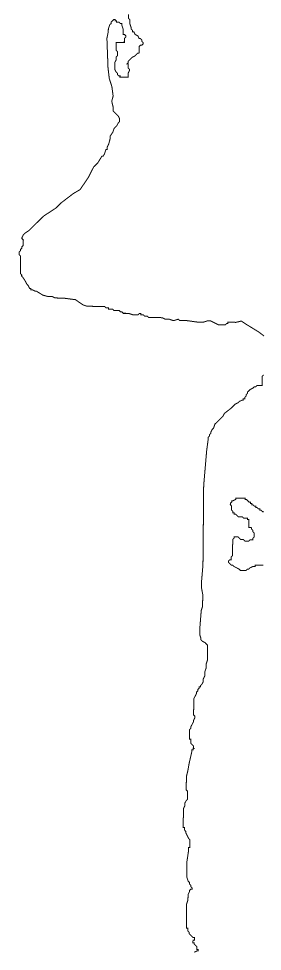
# Model space of a CAD drawing. Header units: metres. Extents: x 290190 to 339802, y 1811045 to 1991312.
# Drawn here: x 317357 to 318088, y 1887169 to 1889971 of the extents above; entities that cross this region are included whole.
import ezdxf

# ---------------------------------------------------------------- set-up
doc = ezdxf.new("R2010")
doc.units = ezdxf.units.M
doc.header["$MEASUREMENT"] = 0
doc.layers.add('HAZARDS LINE', color=1, linetype='Continuous')

msp = doc.modelspace()

# ---------------------------------------------------------------- linework, layer by layer
at = {"layer": 'HAZARDS LINE', "lineweight": 18}
for points in [[(318093.1, 1889017.9, 3.02, 3.02, 0), (318077.1, 1889030.1, 3.02, 3.02, 0), (318037, 1889054.7, 3.02, 3.02, 0), (318025, 1889062.8, 3.02, 3.02, 0), (318008.9, 1889058.9, 3.02, 3.02, 0), (318004.8, 1889059, 3.02, 3.02, 0), (318000.8, 1889059, 3.02, 3.02, 0), (317992.8, 1889059.1, 3.02, 3.02, 0), (317988.7, 1889059.1, 3.02, 3.02, 0), (317984.7, 1889059.1, 3.02, 3.02, 0), (317984.7, 1889055.1, 3.02, 3.02, 0), (317980.6, 1889055.1, 3.02, 3.02, 0), (317976.6, 1889051.2, 3.02, 3.02, 0), (317972.6, 1889051.2, 3.02, 3.02, 0), (317964.5, 1889051.3, 3.02, 3.02, 0), (317956.4, 1889051.3, 3.02, 3.02, 0), (317948.4, 1889055.4, 3.02, 3.02, 0), (317940.4, 1889059.5, 3.02, 3.02, 0), (317932.4, 1889063.6, 3.02, 3.02, 0), (317924.3, 1889063.7, 3.02, 3.02, 0), (317912.2, 1889059.8, 3.02, 3.02, 0), (317908.2, 1889059.8, 3.02, 3.02, 0), (317904.2, 1889059.8, 3.02, 3.02, 0), (317900.1, 1889059.9, 3.02, 3.02, 0), (317896.1, 1889059.9, 3.02, 3.02, 0), (317892.1, 1889059.9, 3.02, 3.02, 0), (317859.9, 1889064.3, 3.02, 3.02, 0), (317839.7, 1889064.4, 3.02, 3.02, 0), (317835.8, 1889068.5, 3.02, 3.02, 0), (317823.6, 1889064.6, 3.02, 3.02, 0), (317819.6, 1889064.6, 3.02, 3.02, 0), (317807.6, 1889068.7, 3.02, 3.02, 0), (317803.5, 1889068.8, 3.02, 3.02, 0), (317799.5, 1889068.8, 3.02, 3.02, 0), (317795.5, 1889068.8, 3.02, 3.02, 0), (317787.5, 1889072.9, 3.02, 3.02, 0), (317783.4, 1889073, 3.02, 3.02, 0), (317775.4, 1889073, 3.02, 3.02, 0), (317763.3, 1889073.1, 3.02, 3.02, 0), (317751.2, 1889073.3, 3.02, 3.02, 0), (317747.2, 1889073.3, 3.02, 3.02, 0), (317743.2, 1889077.4, 3.02, 3.02, 0), (317739.2, 1889077.4, 3.02, 3.02, 0), (317735.1, 1889077.4, 3.02, 3.02, 0), (317731.1, 1889081.5, 3.02, 3.02, 0), (317727.1, 1889081.5, 3.02, 3.02, 0), (317723.1, 1889081.6, 3.02, 3.02, 0), (317723.1, 1889085.6, 3.02, 3.02, 0), (317719.1, 1889085.6, 3.02, 3.02, 0), (317715, 1889081.6, 3.02, 3.02, 0), (317707, 1889081.7, 3.02, 3.02, 0), (317702.9, 1889081.7, 3.02, 3.02, 0), (317698.9, 1889081.8, 3.02, 3.02, 0), (317686.9, 1889085.9, 3.02, 3.02, 0), (317682.8, 1889085.9, 3.02, 3.02, 0), (317678.8, 1889086, 3.02, 3.02, 0), (317674.8, 1889086, 3.02, 3.02, 0), (317670.8, 1889086, 3.02, 3.02, 0), (317666.8, 1889090.1, 3.02, 3.02, 0), (317662.7, 1889090.1, 3.02, 3.02, 0), (317658.7, 1889094.2, 3.02, 3.02, 0), (317654.7, 1889094.2, 3.02, 3.02, 0), (317650.7, 1889094.3, 3.02, 3.02, 0), (317646.7, 1889094.3, 3.02, 3.02, 0), (317642.6, 1889094.3, 3.02, 3.02, 0), (317638.6, 1889098.4, 3.02, 3.02, 0), (317626.6, 1889098.5, 3.02, 3.02, 0), (317626.6, 1889102.5, 3.02, 3.02, 0), (317622.6, 1889102.6, 3.02, 3.02, 0), (317618.5, 1889102.6, 3.02, 3.02, 0), (317614.5, 1889106.7, 3.02, 3.02, 0), (317610.5, 1889106.7, 3.02, 3.02, 0), (317606.5, 1889106.7, 3.02, 3.02, 0), (317598.4, 1889106.8, 3.02, 3.02, 0), (317594.4, 1889106.8, 3.02, 3.02, 0), (317590.4, 1889106.9, 3.02, 3.02, 0), (317586.3, 1889106.9, 3.02, 3.02, 0), (317582.3, 1889107, 3.02, 3.02, 0), (317570.2, 1889107.1, 3.02, 3.02, 0), (317566.2, 1889107.1, 3.02, 3.02, 0), (317562.2, 1889107.1, 3.02, 3.02, 0), (317550.1, 1889111.3, 3.02, 3.02, 0), (317538.1, 1889119.4, 3.02, 3.02, 0), (317526.1, 1889127.6, 3.02, 3.02, 0), (317522.1, 1889127.6, 3.02, 3.02, 0), (317489.9, 1889131.9, 3.02, 3.02, 0), (317485.9, 1889132, 3.02, 3.02, 0), (317477.8, 1889132, 3.02, 3.02, 0), (317469.8, 1889132.1, 3.02, 3.02, 0), (317465.7, 1889132.1, 3.02, 3.02, 0), (317457.7, 1889136.2, 3.02, 3.02, 0), (317453.7, 1889136.3, 3.02, 3.02, 0), (317445.6, 1889136.3, 3.02, 3.02, 0), (317429.5, 1889140.5, 3.02, 3.02, 0), (317409.5, 1889152.8, 3.02, 3.02, 0), (317405.5, 1889152.8, 3.02, 3.02, 0), (317397.5, 1889156.9, 3.02, 3.02, 0), (317393.4, 1889156.9, 3.02, 3.02, 0), (317393.5, 1889161, 3.02, 3.02, 0), (317389.4, 1889161, 3.02, 3.02, 0), (317385.5, 1889169.1, 3.02, 3.02, 0), (317381.5, 1889173.2, 3.02, 3.02, 0), (317377.5, 1889181.2, 3.02, 3.02, 0), (317369.6, 1889193.4, 3.02, 3.02, 0), (317365.6, 1889197.5, 3.02, 3.02, 0), (317365.6, 1889201.5, 3.02, 3.02, 0), (317361.6, 1889205.6, 3.02, 3.02, 0), (317361.7, 1889209.6, 3.02, 3.02, 0), (317361.8, 1889221.7, 3.02, 3.02, 0), (317362, 1889245.8, 3.02, 3.02, 0), (317362.1, 1889253.9, 3.02, 3.02, 0), (317362.1, 1889257.9, 3.02, 3.02, 0), (317358.1, 1889262, 3.02, 3.02, 0), (317358.1, 1889266, 3.02, 3.02, 0), (317358.2, 1889270, 3.02, 3.02, 0), (317362.2, 1889274, 3.02, 3.02, 0), (317362.3, 1889278.1, 3.02, 3.02, 0), (317366.3, 1889282.1, 3.02, 3.02, 0), (317366.4, 1889286.1, 3.02, 3.02, 0), (317370.4, 1889290.1, 3.02, 3.02, 0), (317370.5, 1889294.1, 3.02, 3.02, 0), (317370.5, 1889302.2, 3.02, 3.02, 0), (317370.6, 1889306.2, 3.02, 3.02, 0), (317366.6, 1889310.3, 3.02, 3.02, 0), (317366.6, 1889314.3, 3.02, 3.02, 0), (317370.7, 1889322.3, 3.02, 3.02, 0), (317374.8, 1889326.3, 3.02, 3.02, 0), (317386.9, 1889334.3, 3.02, 3.02, 0), (317415.4, 1889362.2, 3.02, 3.02, 0), (317431.6, 1889378.2, 3.02, 3.02, 0), (317468.1, 1889402, 3.02, 3.02, 0), (317476.2, 1889410, 3.02, 3.02, 0), (317484.3, 1889418, 3.02, 3.02, 0), (317520.8, 1889445.9, 3.02, 3.02, 0), (317541.1, 1889457.8, 3.02, 3.02, 0), (317549.2, 1889469.8, 3.02, 3.02, 0), (317557.4, 1889481.8, 3.02, 3.02, 0), (317565.5, 1889493.8, 3.02, 3.02, 0), (317573.7, 1889509.9, 3.02, 3.02, 0), (317581.9, 1889525.9, 3.02, 3.02, 0), (317594.1, 1889537.9, 3.02, 3.02, 0), (317606.4, 1889557.9, 3.02, 3.02, 0), (317610.4, 1889557.9, 3.02, 3.02, 0), (317614.5, 1889565.9, 3.02, 3.02, 0), (317618.6, 1889578, 3.02, 3.02, 0), (317622.7, 1889578, 3.02, 3.02, 0), (317622.7, 1889582, 3.02, 3.02, 0), (317622.7, 1889586, 3.02, 3.02, 0), (317626.8, 1889594, 3.02, 3.02, 0), (317631, 1889610.1, 3.02, 3.02, 0), (317631.1, 1889618.2, 3.02, 3.02, 0), (317639.2, 1889630.2, 3.02, 3.02, 0), (317643.4, 1889642.2, 3.02, 3.02, 0), (317651.5, 1889650.2, 3.02, 3.02, 0), (317655.6, 1889658.2, 3.02, 3.02, 0), (317659.7, 1889662.2, 3.02, 3.02, 0), (317659.7, 1889666.3, 3.02, 3.02, 0), (317659.7, 1889670.3, 3.02, 3.02, 0), (317655.8, 1889678.4, 3.02, 3.02, 0), (317639.8, 1889694.6, 3.02, 3.02, 0), (317639.9, 1889706.7, 3.02, 3.02, 0), (317636, 1889722.9, 3.02, 3.02, 0), (317640.2, 1889738.9, 3.02, 3.02, 0), (317636.4, 1889767.2, 3.02, 3.02, 0), (317628.6, 1889791.4, 3.02, 3.02, 0), (317624.8, 1889823.7, 3.02, 3.02, 0), (317621.5, 1889912.3, 3.02, 3.02, 0), (317625.7, 1889932.4, 3.02, 3.02, 0), (317625.8, 1889940.5, 3.02, 3.02, 0), (317630, 1889952.6, 3.02, 3.02, 0), (317634, 1889956.5, 3.02, 3.02, 0), (317634, 1889960.6, 3.02, 3.02, 0), (317638.1, 1889964.6, 3.02, 3.02, 0), (317642.2, 1889968.6, 3.02, 3.02, 0), (317646.2, 1889968.5, 3.02, 3.02, 0), (317646.2, 1889964.5, 3.02, 3.02, 0), (317650.2, 1889964.5, 3.02, 3.02, 0), (317650.2, 1889960.4, 3.02, 3.02, 0), (317654.2, 1889960.4, 3.02, 3.02, 0), (317658.2, 1889960.4, 3.02, 3.02, 0), (317662.2, 1889956.3, 3.02, 3.02, 0), (317666.2, 1889956.3, 3.02, 3.02, 0), (317666.2, 1889952.2, 3.02, 3.02, 0), (317670.1, 1889940.1, 3.02, 3.02, 0), (317670.1, 1889936.1, 3.02, 3.02, 0), (317670.1, 1889932.1, 3.02, 3.02, 0), (317670, 1889928, 3.02, 3.02, 0), (317670, 1889924, 3.02, 3.02, 0), (317674, 1889924, 3.02, 3.02, 0), (317678, 1889919.9, 3.02, 3.02, 0), (317678, 1889915.9, 3.02, 3.02, 0), (317673.9, 1889911.9, 3.02, 3.02, 0), (317673.9, 1889907.9, 3.02, 3.02, 0), (317673.8, 1889903.8, 3.02, 3.02, 0), (317673.8, 1889899.8, 3.02, 3.02, 0), (317669.8, 1889899.8, 3.02, 3.02, 0), (317665.7, 1889899.9, 3.02, 3.02, 0), (317661.7, 1889899.9, 3.02, 3.02, 0), (317657.7, 1889899.9, 3.02, 3.02, 0), (317653.7, 1889900, 3.02, 3.02, 0), (317649.6, 1889900, 3.02, 3.02, 0), (317649.6, 1889896, 3.02, 3.02, 0), (317649.5, 1889883.9, 3.02, 3.02, 0), (317649.5, 1889879.9, 3.02, 3.02, 0), (317649.4, 1889875.8, 3.02, 3.02, 0), (317653.4, 1889871.8, 3.02, 3.02, 0), (317653.4, 1889867.7, 3.02, 3.02, 0), (317653.3, 1889863.7, 3.02, 3.02, 0), (317653.3, 1889859.7, 3.02, 3.02, 0), (317649.2, 1889855.7, 3.02, 3.02, 0), (317649.2, 1889851.7, 3.02, 3.02, 0), (317649.2, 1889847.6, 3.02, 3.02, 0), (317645.1, 1889839.6, 3.02, 3.02, 0), (317645, 1889835.6, 3.02, 3.02, 0), (317645, 1889831.6, 3.02, 3.02, 0), (317645, 1889827.5, 3.02, 3.02, 0), (317644.9, 1889823.5, 3.02, 3.02, 0), (317644.9, 1889819.5, 3.02, 3.02, 0), (317648.9, 1889811.4, 3.02, 3.02, 0), (317652.9, 1889807.3, 3.02, 3.02, 0), (317652.8, 1889803.3, 3.02, 3.02, 0), (317656.8, 1889799.2, 3.02, 3.02, 0), (317660.8, 1889799.2, 3.02, 3.02, 0), (317660.8, 1889795.2, 3.02, 3.02, 0), (317664.8, 1889795.1, 3.02, 3.02, 0), (317668.9, 1889795.1, 3.02, 3.02, 0), (317672.9, 1889795.1, 3.02, 3.02, 0), (317676.9, 1889795, 3.02, 3.02, 0), (317680.9, 1889795, 3.02, 3.02, 0), (317685, 1889795, 3.02, 3.02, 0), (317685, 1889799, 3.02, 3.02, 0), (317685, 1889803, 3.02, 3.02, 0), (317685.1, 1889807, 3.02, 3.02, 0), (317689.2, 1889815.1, 3.02, 3.02, 0), (317689.2, 1889819.1, 3.02, 3.02, 0), (317685.2, 1889823.2, 3.02, 3.02, 0), (317685.3, 1889831.2, 3.02, 3.02, 0), (317685.3, 1889835.2, 3.02, 3.02, 0), (317681.3, 1889835.3, 3.02, 3.02, 0), (317685.4, 1889839.3, 3.02, 3.02, 0), (317685.4, 1889843.3, 3.02, 3.02, 0), (317689.5, 1889847.3, 3.02, 3.02, 0), (317693.5, 1889851.3, 3.02, 3.02, 0), (317697.6, 1889855.3, 3.02, 3.02, 0), (317705.7, 1889859.2, 3.02, 3.02, 0), (317713.8, 1889867.2, 3.02, 3.02, 0), (317717.8, 1889867.2, 3.02, 3.02, 0), (317717.9, 1889871.2, 3.02, 3.02, 0), (317717.9, 1889875.2, 3.02, 3.02, 0), (317717.9, 1889879.3, 3.02, 3.02, 0), (317718, 1889883.3, 3.02, 3.02, 0), (317718, 1889887.3, 3.02, 3.02, 0), (317722.1, 1889891.3, 3.02, 3.02, 0), (317726.1, 1889891.3, 3.02, 3.02, 0), (317730.2, 1889895.3, 3.02, 3.02, 0), (317730.2, 1889899.3, 3.02, 3.02, 0), (317726.2, 1889903.4, 3.02, 3.02, 0), (317726.2, 1889907.4, 3.02, 3.02, 0), (317722.2, 1889911.5, 3.02, 3.02, 0), (317718.2, 1889911.5, 3.02, 3.02, 0), (317714.3, 1889919.6, 3.02, 3.02, 0), (317706.2, 1889923.7, 3.02, 3.02, 0), (317702.3, 1889931.8, 3.02, 3.02, 0), (317698.2, 1889931.8, 3.02, 3.02, 0), (317698.3, 1889935.8, 3.02, 3.02, 0), (317694.3, 1889939.9, 3.02, 3.02, 0), (317694.3, 1889943.9, 3.02, 3.02, 0), (317690.4, 1889956.1, 3.02, 3.02, 0), (317690.5, 1889968.1, 3.02, 3.02, 0), (317686.5, 1889972.2, 3.02, 3.02, 0), (317686.6, 1889984.3, 3.02, 3.02, 0)], [(317883.7, 1887166.6, 3.02, 3.02, 0), (317891.8, 1887170.5, 3.02, 3.02, 0), (317895.8, 1887170.5, 3.02, 3.02, 0), (317895.8, 1887174.5, 3.02, 3.02, 0), (317891.8, 1887174.5, 3.02, 3.02, 0), (317891.8, 1887178.6, 3.02, 3.02, 0), (317891.9, 1887182.6, 3.02, 3.02, 0), (317887.9, 1887186.7, 3.02, 3.02, 0), (317883.9, 1887190.7, 3.02, 3.02, 0), (317883.9, 1887194.7, 3.02, 3.02, 0), (317879.9, 1887194.8, 3.02, 3.02, 0), (317879.9, 1887198.8, 3.02, 3.02, 0), (317880, 1887202.8, 3.02, 3.02, 0), (317884, 1887202.8, 3.02, 3.02, 0), (317884, 1887206.8, 3.02, 3.02, 0), (317884.1, 1887210.9, 3.02, 3.02, 0), (317880, 1887210.9, 3.02, 3.02, 0), (317876, 1887215, 3.02, 3.02, 0), (317868, 1887223.1, 3.02, 3.02, 0), (317868.1, 1887227.1, 3.02, 3.02, 0), (317864.1, 1887231.2, 3.02, 3.02, 0), (317864.1, 1887235.2, 3.02, 3.02, 0), (317864.2, 1887239.2, 3.02, 3.02, 0), (317860.1, 1887239.3, 3.02, 3.02, 0), (317860.2, 1887243.3, 3.02, 3.02, 0), (317860.2, 1887251.4, 3.02, 3.02, 0), (317860.3, 1887255.4, 3.02, 3.02, 0), (317860.3, 1887259.4, 3.02, 3.02, 0), (317860.3, 1887263.4, 3.02, 3.02, 0), (317860.4, 1887271.5, 3.02, 3.02, 0), (317860.4, 1887275.5, 3.02, 3.02, 0), (317860.5, 1887283.6, 3.02, 3.02, 0), (317860.6, 1887287.6, 3.02, 3.02, 0), (317860.6, 1887291.6, 3.02, 3.02, 0), (317860.7, 1887299.7, 3.02, 3.02, 0), (317860.7, 1887303.7, 3.02, 3.02, 0), (317860.8, 1887311.8, 3.02, 3.02, 0), (317864.9, 1887323.8, 3.02, 3.02, 0), (317864.9, 1887327.9, 3.02, 3.02, 0), (317865, 1887335.9, 3.02, 3.02, 0), (317865, 1887339.9, 3.02, 3.02, 0), (317869.1, 1887348, 3.02, 3.02, 0), (317869.2, 1887352, 3.02, 3.02, 0), (317873.2, 1887356, 3.02, 3.02, 0), (317877.3, 1887356, 3.02, 3.02, 0), (317877.3, 1887360, 3.02, 3.02, 0), (317873.3, 1887364, 3.02, 3.02, 0), (317873.3, 1887368.1, 3.02, 3.02, 0), (317869.3, 1887372.1, 3.02, 3.02, 0), (317869.4, 1887376.2, 3.02, 3.02, 0), (317865.4, 1887380.2, 3.02, 3.02, 0), (317861.5, 1887392.3, 3.02, 3.02, 0), (317861.6, 1887404.4, 3.02, 3.02, 0), (317861.6, 1887408.5, 3.02, 3.02, 0), (317861.6, 1887412.5, 3.02, 3.02, 0), (317861.7, 1887416.5, 3.02, 3.02, 0), (317861.7, 1887424.6, 3.02, 3.02, 0), (317861.8, 1887432.6, 3.02, 3.02, 0), (317861.8, 1887436.7, 3.02, 3.02, 0), (317861.9, 1887440.7, 3.02, 3.02, 0), (317866.2, 1887468.9, 3.02, 3.02, 0), (317866.3, 1887480.9, 3.02, 3.02, 0), (317870.3, 1887480.9, 3.02, 3.02, 0), (317870.3, 1887484.9, 3.02, 3.02, 0), (317870.4, 1887489, 3.02, 3.02, 0), (317870.4, 1887493, 3.02, 3.02, 0), (317870.4, 1887497, 3.02, 3.02, 0), (317870.5, 1887501, 3.02, 3.02, 0), (317870.5, 1887505.1, 3.02, 3.02, 0), (317866.5, 1887509.1, 3.02, 3.02, 0), (317862.5, 1887517.2, 3.02, 3.02, 0), (317858.6, 1887525.3, 3.02, 3.02, 0), (317858.6, 1887529.3, 3.02, 3.02, 0), (317854.6, 1887533.4, 3.02, 3.02, 0), (317854.7, 1887537.4, 3.02, 3.02, 0), (317854.7, 1887541.5, 3.02, 3.02, 0), (317850.7, 1887541.5, 3.02, 3.02, 0), (317850.7, 1887545.5, 3.02, 3.02, 0), (317850.7, 1887549.6, 3.02, 3.02, 0), (317850.8, 1887553.6, 3.02, 3.02, 0), (317850.8, 1887557.6, 3.02, 3.02, 0), (317850.9, 1887561.6, 3.02, 3.02, 0), (317850.9, 1887565.7, 3.02, 3.02, 0), (317850.9, 1887569.7, 3.02, 3.02, 0), (317851, 1887573.7, 3.02, 3.02, 0), (317851, 1887577.8, 3.02, 3.02, 0), (317851, 1887581.8, 3.02, 3.02, 0), (317851.1, 1887585.8, 3.02, 3.02, 0), (317851.1, 1887593.9, 3.02, 3.02, 0), (317851.2, 1887597.9, 3.02, 3.02, 0), (317855.3, 1887605.9, 3.02, 3.02, 0), (317855.3, 1887609.9, 3.02, 3.02, 0), (317855.3, 1887614, 3.02, 3.02, 0), (317859.4, 1887622, 3.02, 3.02, 0), (317863.5, 1887626, 3.02, 3.02, 0), (317863.5, 1887630, 3.02, 3.02, 0), (317863.6, 1887634, 3.02, 3.02, 0), (317863.6, 1887638.1, 3.02, 3.02, 0), (317863.6, 1887642.1, 3.02, 3.02, 0), (317863.7, 1887646.1, 3.02, 3.02, 0), (317863.7, 1887650.2, 3.02, 3.02, 0), (317859.7, 1887654.2, 3.02, 3.02, 0), (317859.7, 1887658.3, 3.02, 3.02, 0), (317859.8, 1887662.3, 3.02, 3.02, 0), (317859.9, 1887674.4, 3.02, 3.02, 0), (317860.1, 1887694.5, 3.02, 3.02, 0), (317864.2, 1887710.6, 3.02, 3.02, 0), (317868.5, 1887734.7, 3.02, 3.02, 0), (317876.8, 1887770.9, 3.02, 3.02, 0), (317876.9, 1887774.9, 3.02, 3.02, 0), (317880.9, 1887774.9, 3.02, 3.02, 0), (317880.9, 1887778.9, 3.02, 3.02, 0), (317885, 1887778.9, 3.02, 3.02, 0), (317880.9, 1887778.9, 3.02, 3.02, 0), (317881, 1887783, 3.02, 3.02, 0), (317881, 1887787, 3.02, 3.02, 0), (317877, 1887791, 3.02, 3.02, 0), (317873, 1887795.1, 3.02, 3.02, 0), (317873.1, 1887803.2, 3.02, 3.02, 0), (317873.1, 1887807.2, 3.02, 3.02, 0), (317869.1, 1887807.2, 3.02, 3.02, 0), (317869.2, 1887815.3, 3.02, 3.02, 0), (317869.2, 1887823.3, 3.02, 3.02, 0), (317869.3, 1887827.4, 3.02, 3.02, 0), (317869.3, 1887835.4, 3.02, 3.02, 0), (317873.4, 1887839.4, 3.02, 3.02, 0), (317873.4, 1887843.5, 3.02, 3.02, 0), (317877.5, 1887851.5, 3.02, 3.02, 0), (317881.6, 1887859.5, 3.02, 3.02, 0), (317881.7, 1887863.5, 3.02, 3.02, 0), (317885.8, 1887871.5, 3.02, 3.02, 0), (317885.8, 1887875.6, 3.02, 3.02, 0), (317881.8, 1887879.6, 3.02, 3.02, 0), (317881.9, 1887887.7, 3.02, 3.02, 0), (317881.9, 1887891.7, 3.02, 3.02, 0), (317882.1, 1887907.8, 3.02, 3.02, 0), (317882.1, 1887911.9, 3.02, 3.02, 0), (317882.2, 1887919.9, 3.02, 3.02, 0), (317882.2, 1887923.9, 3.02, 3.02, 0), (317882.2, 1887928, 3.02, 3.02, 0), (317886.3, 1887936, 3.02, 3.02, 0), (317890.4, 1887944, 3.02, 3.02, 0), (317890.5, 1887948, 3.02, 3.02, 0), (317894.5, 1887952, 3.02, 3.02, 0), (317894.6, 1887956.1, 3.02, 3.02, 0), (317898.6, 1887960.1, 3.02, 3.02, 0), (317898.7, 1887964.1, 3.02, 3.02, 0), (317902.7, 1887964.1, 3.02, 3.02, 0), (317902.7, 1887968.1, 3.02, 3.02, 0), (317906.8, 1887972.1, 3.02, 3.02, 0), (317910.9, 1887980.1, 3.02, 3.02, 0), (317910.9, 1887988.2, 3.02, 3.02, 0), (317915, 1887996.2, 3.02, 3.02, 0), (317915.2, 1888008.3, 3.02, 3.02, 0), (317919.3, 1888020.3, 3.02, 3.02, 0), (317919.4, 1888032.4, 3.02, 3.02, 0), (317923.5, 1888044.5, 3.02, 3.02, 0), (317923.8, 1888072.6, 3.02, 3.02, 0), (317923.9, 1888084.7, 3.02, 3.02, 0), (317923.9, 1888088.8, 3.02, 3.02, 0), (317919.9, 1888092.8, 3.02, 3.02, 0), (317915.9, 1888096.9, 3.02, 3.02, 0), (317907.9, 1888101, 3.02, 3.02, 0), (317903.9, 1888105.1, 3.02, 3.02, 0), (317903.9, 1888109.1, 3.02, 3.02, 0), (317900, 1888121.2, 3.02, 3.02, 0), (317900.1, 1888125.2, 3.02, 3.02, 0), (317900.2, 1888137.3, 3.02, 3.02, 0), (317904.7, 1888193.7, 3.02, 3.02, 0), (317908.8, 1888205.7, 3.02, 3.02, 0), (317908.9, 1888213.8, 3.02, 3.02, 0), (317908.9, 1888217.8, 3.02, 3.02, 0), (317909, 1888225.9, 3.02, 3.02, 0), (317909, 1888229.9, 3.02, 3.02, 0), (317909.1, 1888242, 3.02, 3.02, 0), (317905.3, 1888262.2, 3.02, 3.02, 0), (317905.3, 1888266.2, 3.02, 3.02, 0), (317905.3, 1888270.2, 3.02, 3.02, 0), (317905.4, 1888278.3, 3.02, 3.02, 0), (317909.9, 1888330.6, 3.02, 3.02, 0), (317910, 1888346.7, 3.02, 3.02, 0), (317910.2, 1888362.8, 3.02, 3.02, 0), (317911.5, 1888511.9, 3.02, 3.02, 0), (317912, 1888568.3, 3.02, 3.02, 0), (317920.9, 1888672.9, 3.02, 3.02, 0), (317925.2, 1888705.1, 3.02, 3.02, 0), (317925.3, 1888709.2, 3.02, 3.02, 0), (317925.3, 1888713.2, 3.02, 3.02, 0), (317929.4, 1888717.2, 3.02, 3.02, 0), (317929.4, 1888721.2, 3.02, 3.02, 0), (317933.5, 1888725.2, 3.02, 3.02, 0), (317933.5, 1888729.2, 3.02, 3.02, 0), (317937.6, 1888737.3, 3.02, 3.02, 0), (317941.7, 1888741.2, 3.02, 3.02, 0), (317945.8, 1888753.3, 3.02, 3.02, 0), (317949.9, 1888757.3, 3.02, 3.02, 0), (317953.9, 1888761.3, 3.02, 3.02, 0), (317958, 1888765.3, 3.02, 3.02, 0), (317962, 1888769.3, 3.02, 3.02, 0), (317966.1, 1888773.3, 3.02, 3.02, 0), (317970.2, 1888777.3, 3.02, 3.02, 0), (317974.3, 1888785.3, 3.02, 3.02, 0), (317994.5, 1888801.2, 3.02, 3.02, 0), (318006.7, 1888813.2, 3.02, 3.02, 0), (318014.8, 1888817.2, 3.02, 3.02, 0), (318018.9, 1888821.2, 3.02, 3.02, 0), (318027, 1888825.1, 3.02, 3.02, 0), (318031, 1888825.1, 3.02, 3.02, 0), (318031, 1888829.1, 3.02, 3.02, 0), (318035.1, 1888829.1, 3.02, 3.02, 0), (318035.1, 1888833.1, 3.02, 3.02, 0), (318039.2, 1888837.1, 3.02, 3.02, 0), (318039.2, 1888841.1, 3.02, 3.02, 0), (318043.3, 1888845.1, 3.02, 3.02, 0), (318043.3, 1888849.1, 3.02, 3.02, 0), (318047.4, 1888853.1, 3.02, 3.02, 0), (318051.4, 1888857.1, 3.02, 3.02, 0), (318059.5, 1888861.1, 3.02, 3.02, 0), (318063.6, 1888865.1, 3.02, 3.02, 0), (318067.6, 1888865, 3.02, 3.02, 0), (318071.7, 1888869, 3.02, 3.02, 0), (318075.7, 1888869, 3.02, 3.02, 0), (318083.8, 1888868.9, 3.02, 3.02, 0), (318087.8, 1888868.9, 3.02, 3.02, 0), (318087.8, 1888872.9, 3.02, 3.02, 0), (318087.9, 1888877, 3.02, 3.02, 0), (318087.9, 1888885, 3.02, 3.02, 0), (318088, 1888897.1, 3.02, 3.02, 0), (318092.1, 1888901.1, 3.02, 3.02, 0)], [(318092.5, 1888490.2, 3.02, 3.02, 0), (318088.5, 1888490.2, 3.02, 3.02, 0), (318084.5, 1888494.3, 3.02, 3.02, 0), (318080.5, 1888494.3, 3.02, 3.02, 0), (318080.5, 1888498.3, 3.02, 3.02, 0), (318076.5, 1888498.4, 3.02, 3.02, 0), (318072.5, 1888502.4, 3.02, 3.02, 0), (318068.5, 1888502.5, 3.02, 3.02, 0), (318068.5, 1888506.5, 3.02, 3.02, 0), (318064.5, 1888506.5, 3.02, 3.02, 0), (318060.5, 1888510.6, 3.02, 3.02, 0), (318056.5, 1888510.6, 3.02, 3.02, 0), (318056.5, 1888514.6, 3.02, 3.02, 0), (318052.5, 1888514.7, 3.02, 3.02, 0), (318052.5, 1888518.7, 3.02, 3.02, 0), (318048.5, 1888518.7, 3.02, 3.02, 0), (318044.5, 1888522.8, 3.02, 3.02, 0), (318040.5, 1888526.9, 3.02, 3.02, 0), (318036.5, 1888526.9, 3.02, 3.02, 0), (318036.5, 1888530.9, 3.02, 3.02, 0), (318032.5, 1888531, 3.02, 3.02, 0), (318024.4, 1888531, 3.02, 3.02, 0), (318020.4, 1888531.1, 3.02, 3.02, 0), (318016.4, 1888531.1, 3.02, 3.02, 0), (318012.3, 1888531.1, 3.02, 3.02, 0), (318008.3, 1888531.2, 3.02, 3.02, 0), (318008.3, 1888527.2, 3.02, 3.02, 0), (318000.2, 1888523.2, 3.02, 3.02, 0), (317996.2, 1888523.2, 3.02, 3.02, 0), (317996.1, 1888519.2, 3.02, 3.02, 0), (317992.1, 1888515.2, 3.02, 3.02, 0), (317992, 1888511.2, 3.02, 3.02, 0), (317996, 1888507.1, 3.02, 3.02, 0), (317996, 1888503.1, 3.02, 3.02, 0), (317996, 1888499.1, 3.02, 3.02, 0), (317995.9, 1888495, 3.02, 3.02, 0), (317999.9, 1888491, 3.02, 3.02, 0), (317999.9, 1888486.9, 3.02, 3.02, 0), (318003.9, 1888486.9, 3.02, 3.02, 0), (318003.9, 1888482.9, 3.02, 3.02, 0), (318007.9, 1888482.8, 3.02, 3.02, 0), (318011.9, 1888478.8, 3.02, 3.02, 0), (318015.9, 1888474.7, 3.02, 3.02, 0), (318019.9, 1888474.7, 3.02, 3.02, 0), (318023.9, 1888474.6, 3.02, 3.02, 0), (318028, 1888474.6, 3.02, 3.02, 0), (318032, 1888470.5, 3.02, 3.02, 0), (318036, 1888470.5, 3.02, 3.02, 0), (318040, 1888470.5, 3.02, 3.02, 0), (318044, 1888470.4, 3.02, 3.02, 0), (318044, 1888466.4, 3.02, 3.02, 0), (318048, 1888466.4, 3.02, 3.02, 0), (318048, 1888462.3, 3.02, 3.02, 0), (318048, 1888458.3, 3.02, 3.02, 0), (318047.9, 1888454.3, 3.02, 3.02, 0), (318047.9, 1888450.3, 3.02, 3.02, 0), (318047.9, 1888446.2, 3.02, 3.02, 0), (318047.8, 1888442.2, 3.02, 3.02, 0), (318051.8, 1888442.2, 3.02, 3.02, 0), (318055.9, 1888442.1, 3.02, 3.02, 0), (318055.8, 1888438.1, 3.02, 3.02, 0), (318059.8, 1888434, 3.02, 3.02, 0), (318059.8, 1888430, 3.02, 3.02, 0), (318063.8, 1888426, 3.02, 3.02, 0), (318063.8, 1888421.9, 3.02, 3.02, 0), (318063.7, 1888417.9, 3.02, 3.02, 0), (318063.7, 1888413.9, 3.02, 3.02, 0), (318059.6, 1888409.9, 3.02, 3.02, 0), (318059.6, 1888405.8, 3.02, 3.02, 0), (318055.6, 1888405.9, 3.02, 3.02, 0), (318051.5, 1888405.9, 3.02, 3.02, 0), (318047.5, 1888401.9, 3.02, 3.02, 0), (318043.4, 1888402, 3.02, 3.02, 0), (318039.4, 1888402, 3.02, 3.02, 0), (318035.4, 1888402, 3.02, 3.02, 0), (318031.4, 1888406.1, 3.02, 3.02, 0), (318023.3, 1888406.2, 3.02, 3.02, 0), (318019.3, 1888410.2, 3.02, 3.02, 0), (318015.4, 1888414.3, 3.02, 3.02, 0), (318011.3, 1888414.3, 3.02, 3.02, 0), (318007.3, 1888414.4, 3.02, 3.02, 0), (318003.3, 1888414.4, 3.02, 3.02, 0), (318003.2, 1888410.4, 3.02, 3.02, 0), (317999.2, 1888406.4, 3.02, 3.02, 0), (317999.1, 1888402.3, 3.02, 3.02, 0), (317999.1, 1888398.3, 3.02, 3.02, 0), (317999.1, 1888394.3, 3.02, 3.02, 0), (317999, 1888390.3, 3.02, 3.02, 0), (317998.9, 1888378.2, 3.02, 3.02, 0), (317998.9, 1888370.1, 3.02, 3.02, 0), (317998.8, 1888362.1, 3.02, 3.02, 0), (317998.8, 1888358, 3.02, 3.02, 0), (317994.7, 1888354, 3.02, 3.02, 0), (317994.7, 1888350, 3.02, 3.02, 0), (317994.6, 1888346, 3.02, 3.02, 0), (317990.6, 1888346, 3.02, 3.02, 0), (317986.5, 1888342, 3.02, 3.02, 0), (317986.5, 1888338, 3.02, 3.02, 0), (317990.5, 1888333.9, 3.02, 3.02, 0), (317994.5, 1888329.9, 3.02, 3.02, 0), (317998.5, 1888329.8, 3.02, 3.02, 0), (318002.5, 1888325.8, 3.02, 3.02, 0), (318010.5, 1888321.7, 3.02, 3.02, 0), (318018.5, 1888317.6, 3.02, 3.02, 0), (318022.5, 1888313.5, 3.02, 3.02, 0), (318026.6, 1888313.5, 3.02, 3.02, 0), (318030.6, 1888313.4, 3.02, 3.02, 0), (318038.6, 1888313.4, 3.02, 3.02, 0), (318042.7, 1888317.4, 3.02, 3.02, 0), (318046.7, 1888317.3, 3.02, 3.02, 0), (318050.8, 1888321.3, 3.02, 3.02, 0), (318058.9, 1888325.3, 3.02, 3.02, 0), (318062.9, 1888325.2, 3.02, 3.02, 0), (318066.9, 1888325.2, 3.02, 3.02, 0), (318067, 1888329.2, 3.02, 3.02, 0), (318071, 1888329.2, 3.02, 3.02, 0), (318075, 1888329.2, 3.02, 3.02, 0), (318079.1, 1888329.1, 3.02, 3.02, 0), (318087.1, 1888329.1, 3.02, 3.02, 0), (318091.1, 1888329, 3.02, 3.02, 0)]]:
    msp.add_lwpolyline(points, format="xyseb", dxfattribs=at)

doc.saveas('drawing.dxf')
